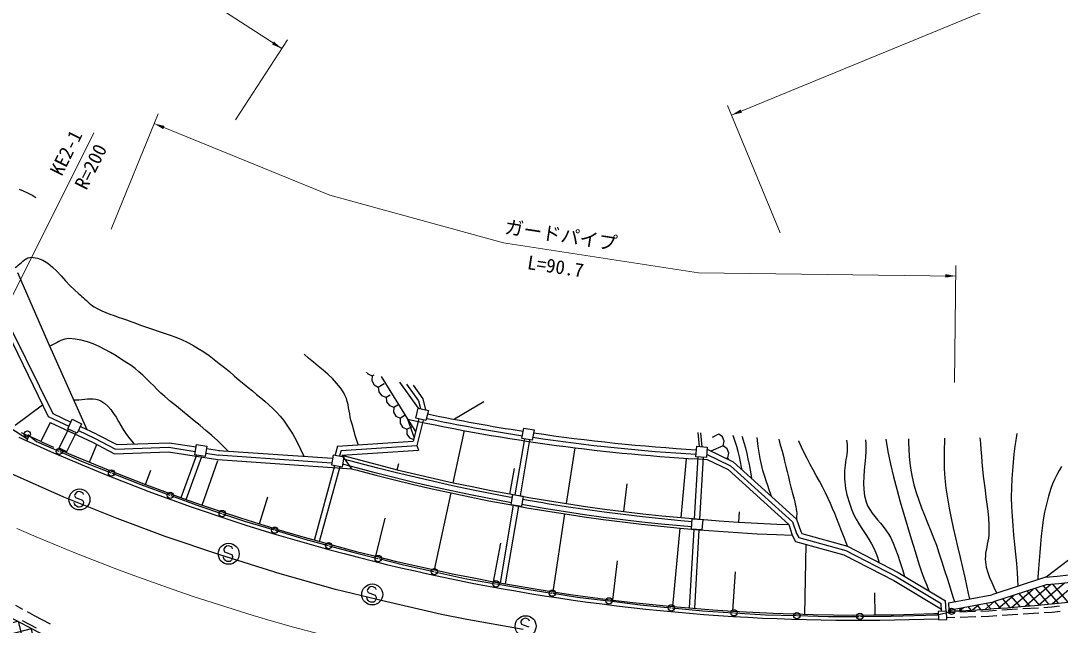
# Model space of a CAD drawing. Units: millimetres, scale not verified. Extents: x 40000 to 680000, y 20000 to 380000.
# Drawn here: x 341982 to 440996, y 256487 to 314070 of the extents above; entities that cross this region are included whole.
import ezdxf
from ezdxf.enums import TextEntityAlignment as Align

# ---------------------------------------------------------------- set-up
doc = ezdxf.new("R2010")
doc.units = ezdxf.units.MM
doc.header["$LTSCALE"] = 1000
doc.linetypes.add('CHAIN', pattern=[18.5, 12, -1.5, 3.5, -1.5])
for name, color, linetype, lineweight in [('M-BGD', 7, 'Continuous', 25), ('M-BMK', 2, 'CHAIN', 13), ('M-STR-HTXT', 7, 'Continuous', 13), ('M-STR-STRC', 7, 'Continuous', 25)]:
    doc.layers.add(name, color=color, linetype=linetype, lineweight=lineweight)
doc.styles.add('ＭＳ ゴシック', font='')
doc.styles.get('ＭＳ ゴシック').set_extended_font_data('MS Gothic')

# ---------------------------------------------------------------- blocks, each defined once
blk = doc.blocks.new('filled_arrow')
at = {"color": 0, "linetype": 'Continuous', "lineweight": -2}
blk.add_solid([(7.5, 1.25), (0, 0), (7.5, -1.25)], dxfattribs=at)

msp = doc.modelspace()

# ---------------------------------------------------------------- hatches: boundary and pattern name
at = {"layer": 'M-BGD'}
h = msp.add_hatch(dxfattribs=at)
h.set_pattern_fill('USER', color=256, style=0, pattern_type=2)
h.set_pattern_definition([(14.642, (335896, 259486), (-252.777, 967.525), []), (104.642, (335896, 259486), (-967.525, -252.777), [])])
h.paths.add_polyline_path([(326301, 265150), (333839, 260735), (338704, 256465), (343751, 253710), (352589, 249365), (355932, 248446), (355719, 249535), (354894, 250263), (353591, 250893), (344804, 255223), (339197, 258187), (336773, 259649), (331839, 262548), (326644, 265707)])

# ---------------------------------------------------------------- linework, layer by layer
for p, q in [((343402, 297217), (343392, 297223)), ((309333, 295865), (342652, 274209)), ((339548, 286673), (344602, 276362)), ((339827, 287126), (345023, 276651)), ((374875, 280581), (374884, 280571)), ((375466, 280253), (375655, 280355)), ((376033, 279177), (376599, 279514)), ((378061, 279656), (379832, 277159)), ((378738, 279460), (379874, 277858)), ((379361, 279342), (380281, 278045)), ((376785, 278221), (377181, 278445)), ((341449, 275552), (344051, 277492)), ((377521, 277252), (377889, 277489)), ((379874, 277858), (380055, 277125)), ((380281, 278045), (380537, 277012)), ((383285, 276157), (386092, 277814)), ((344602, 276362), (346565, 275445)), ((345023, 276651), (346751, 275844)), ((378125, 276197), (378529, 276491)), ((379606, 276204), (379836, 277178)), ((379836, 277178), (380809, 276948)), ((380809, 276948), (380580, 275974)), ((344772, 275797), (343886, 273989)), ((344772, 275797), (348803, 273914)), ((346452, 275200), (346873, 276107)), ((346873, 276107), (347780, 275686)), ((347780, 275686), (347359, 274779)), ((347657, 275421), (349176, 274711)), ((378754, 275156), (379221, 275395)), ((378819, 276128), (379451, 274343)), ((379885, 276139), (379373, 274020)), ((380580, 275974), (379606, 276204)), ((380313, 276036), (379724, 273602)), ((389722, 274289), (389889, 275275)), ((389889, 275275), (390875, 275108)), ((341796, 274401), (342550, 274050)), ((342007, 274854), (342760, 274504)), ((342550, 274050), (342760, 274504)), ((343899, 273983), (342991, 274402)), ((345650, 273367), (346541, 275159)), ((346377, 273031), (347266, 274822)), ((347359, 274779), (346452, 275200)), ((347471, 275022), (348989, 274312)), ((349006, 274304), (351018, 273257)), ((349209, 274694), (351118, 273701)), ((383183, 270067), (384249, 275043)), ((390707, 274122), (389722, 274289)), ((390875, 275108), (390707, 274122)), ((406467, 274848), (406602, 273518)), ((406905, 273494), (406770, 274823)), ((408433, 274686), (407835, 274376)), ((343899, 273983), (345101, 273464)), ((345650, 273367), (346377, 273031)), ((348527, 272010), (349226, 273694)), ((348803, 273914), (350918, 272813)), ((351018, 273257), (356079, 273434)), ((351118, 273701), (356109, 273876)), ((356075, 273434), (358603, 273044)), ((356101, 273875), (358677, 273478)), ((358548, 272718), (358715, 273704)), ((358715, 273704), (359701, 273536)), ((359701, 273536), (359534, 272550)), ((359665, 273326), (360899, 273135)), ((372143, 273534), (371924, 272732)), ((372143, 273534), (379373, 274020)), ((372485, 273116), (379724, 273602)), ((379713, 273602), (379866, 273171)), ((389091, 268902), (389993, 274243)), ((389584, 268819), (390486, 274159)), ((393979, 268079), (394787, 273374)), ((406294, 272538), (406371, 273535)), ((406371, 273535), (407368, 273458)), ((407368, 273458), (407291, 272461)), ((408903, 273567), (407714, 273080)), ((345560, 273266), (346762, 272747)), ((346762, 272747), (348528, 272006)), ((350918, 272813), (356049, 272993)), ((356049, 272993), (360765, 272265)), ((357268, 268639), (358748, 272726)), ((357739, 268471), (359220, 272561)), ((359534, 272550), (358548, 272718)), ((359592, 272892), (360832, 272700)), ((360795, 272704), (371570, 271966)), ((360825, 273143), (371672, 272400)), ((371603, 271724), (371771, 272710)), ((371771, 272710), (372757, 272542)), ((372485, 273116), (372352, 272631)), ((372555, 272680), (379866, 273171)), ((372555, 272680), (373500, 271393)), ((372757, 272542), (372589, 271556)), ((404877, 266734), (405391, 272352)), ((406171, 266616), (406510, 272524)), ((407291, 272461), (406294, 272538)), ((406670, 266577), (407009, 272485)), ((407316, 272783), (409598, 271684)), ((407352, 273254), (409847, 272053)), ((409344, 272433), (409162, 272383)), ((409443, 272247), (409344, 272433)), ((348528, 272006), (350301, 271283)), ((359269, 267934), (360743, 272188)), ((360765, 272265), (373500, 271393)), ((369956, 264594), (371904, 271709)), ((370437, 264459), (372391, 271594)), ((372589, 271556), (371603, 271724)), ((377832, 271299), (377986, 271903)), ((388571, 268985), (389018, 271432)), ((407364, 272272), (409350, 271315)), ((409350, 271315), (415130, 266078)), ((409598, 271684), (415509, 266328)), ((409847, 272053), (415889, 266578)), ((346080, 268694), (341084, 270906)), ((350301, 271283), (352081, 270577)), ((352081, 270577), (353868, 269890)), ((353866, 269894), (354375, 271243)), ((353868, 269890), (355663, 269220)), ((399418, 267318), (399747, 269957)), ((351154, 266666), (346080, 268694)), ((355663, 269220), (357463, 268568)), ((357463, 268568), (359270, 267934)), ((364726, 266139), (365531, 268706)), ((381394, 261754), (382968, 269087)), ((388693, 267956), (388860, 268942)), ((388860, 268942), (389846, 268774)), ((389846, 268774), (389679, 267788)), ((359270, 267934), (361084, 267318)), ((387677, 260526), (388925, 267916)), ((388170, 260443), (389418, 267833)), ((389679, 267788), (388693, 267956)), ((355741, 264933), (351154, 266666)), ((361084, 267318), (362903, 266721)), ((362903, 266721), (364728, 266142)), ((375799, 263050), (376691, 266690)), ((392687, 259673), (393819, 267089)), ((405869, 265637), (405947, 266634)), ((405947, 266634), (406944, 266556)), ((406944, 266556), (406866, 265559)), ((410419, 267278), (410336, 266312)), ((415889, 266578), (416290, 265409)), ((364728, 266142), (366559, 265581)), ((366559, 265581), (368396, 265038)), ((404095, 258267), (404778, 265738)), ((405684, 258132), (406114, 265618)), ((406866, 265559), (405869, 265637)), ((406183, 258090), (406613, 265579)), ((415130, 266078), (415478, 265064)), ((415509, 266328), (415884, 265237)), ((416290, 265409), (416388, 265218)), ((360936, 263205), (355741, 264933)), ((368396, 265038), (370237, 264514)), ((370237, 264514), (372084, 264008)), ((415478, 265064), (415780, 264474)), ((415780, 264474), (420397, 263186)), ((415884, 265237), (416084, 264846)), ((416084, 264846), (420559, 263598)), ((416388, 265218), (420720, 264010)), ((372084, 264008), (373936, 263520)), ((373936, 263520), (375793, 263052)), ((387025, 260631), (387701, 264318)), ((416760, 264200), (416645, 257518)), ((420559, 263598), (425357, 261133)), ((420720, 264010), (425571, 261518)), ((443403, 263915), (439673, 261059)), ((366688, 261388), (360936, 263205)), ((375793, 263052), (377654, 262601)), ((377654, 262601), (379520, 262170)), ((398381, 258881), (398836, 262610)), ((420397, 263186), (425144, 260748)), ((379520, 262170), (381390, 261757)), ((381390, 261757), (383264, 261363)), ((409824, 257823), (410052, 261566)), ((425571, 261518), (430084, 258814)), ((371955, 259905), (366688, 261388)), ((383264, 261363), (385142, 260987)), ((385142, 260987), (387023, 260630)), ((387023, 260630), (388908, 260293)), ((425144, 260748), (429681, 258029)), ((425357, 261133), (429654, 258558)), ((439597, 261052), (434468, 259389)), ((438937, 258403), (441419, 260534)), ((440226, 258521), (442740, 260680)), ((441745, 258680), (440256, 260415)), ((376715, 258735), (371955, 259905)), ((388908, 260293), (390797, 259974)), ((390797, 259974), (392688, 259674)), ((392688, 259674), (394582, 259393)), ((423319, 259558), (423345, 257463)), ((439740, 260362), (434640, 258709)), ((436391, 258195), (438417, 259934)), ((438095, 258326), (437086, 259502)), ((437656, 258292), (440112, 260400)), ((439012, 258410), (437859, 259753)), ((439928, 258494), (438632, 260003)), ((440839, 258584), (439405, 260254)), ((382047, 257501), (376715, 258735)), ((394582, 259393), (396479, 259130)), ((396479, 259130), (398379, 258887)), ((398379, 258887), (400280, 258663)), ((400280, 258663), (402184, 258458)), ((402184, 258458), (404090, 258272)), ((429686, 257805), (429654, 258558)), ((430126, 257836), (430084, 258816)), ((430339, 258628), (434468, 259389)), ((430339, 258628), (430371, 257922)), ((430371, 257922), (434640, 258709)), ((432639, 257939), (433234, 258450)), ((433877, 258014), (434717, 258734)), ((434381, 258047), (433925, 258578)), ((435313, 258112), (434766, 258750)), ((435127, 258098), (436567, 259334)), ((436241, 258183), (435539, 259001)), ((437168, 258254), (436312, 259251)), ((339197, 258187), (344804, 255223)), ((342179, 257994), (341519, 258353)), ((343277, 257395), (342618, 257755)), ((384459, 257032), (382047, 257501)), ((404090, 258272), (405998, 258105)), ((405998, 258105), (407907, 257957)), ((407907, 257957), (409818, 257828)), ((409818, 257828), (411730, 257718)), ((411730, 257718), (413643, 257628)), ((413643, 257628), (415556, 257556)), ((415556, 257556), (417471, 257504)), ((417471, 257504), (419385, 257471)), ((419385, 257471), (421300, 257457)), ((421300, 257457), (423215, 257462)), ((423215, 257462), (425130, 257486)), ((425130, 257486), (427045, 257529)), ((427045, 257529), (428958, 257592)), ((428958, 257592), (428967, 257595)), ((428967, 257595), (429372, 257613)), ((430152, 257838), (429359, 257781)), ((429359, 257781), (429417, 256984)), ((430210, 257041), (430152, 257838)), ((430161, 257714), (430924, 257742)), ((430611, 257833), (430512, 257948)), ((431557, 257883), (431366, 258105)), ((431413, 257875), (431768, 258179)), ((431423, 257760), (432922, 257814)), ((432503, 257932), (432219, 258263)), ((433445, 257985), (433072, 258420)), ((433422, 257832), (434185, 257860)), ((434185, 257860), (434939, 257907)), ((435123, 258094), (435124, 258095)), ((435438, 257939), (436935, 258033)), ((435472, 257440), (436969, 257534)), ((437434, 258064), (438931, 258158)), ((437468, 257565), (438965, 257659)), ((439430, 258190), (440184, 258237)), ((439464, 257691), (440228, 257739)), ((440184, 258237), (440932, 258323)), ((440228, 257739), (440986, 257826)), ((342813, 256544), (342145, 256908)), ((343483, 256197), (342813, 256544)), ((344826, 256595), (343277, 257395)), ((389841, 256071), (384459, 257032)), ((429417, 256984), (430210, 257041)), ((430197, 257215), (430954, 257243)), ((431454, 257261), (432953, 257315)), ((433452, 257333), (434209, 257361)), ((434209, 257361), (434973, 257409))]:
    msp.add_line(p, q, dxfattribs=at)
for points in [[(343402, 297217), (343024, 297443), (342640, 297652), (342247, 297842), (341845, 298006)], [(341436, 290558), (341591, 290666), (341743, 290790), (341891, 290921), (342040, 291055), (342189, 291185), (342341, 291304), (342436, 291365)], [(342436, 291365), (342498, 291405), (342661, 291483), (342832, 291531), (343012, 291542), (343560, 291453), (344068, 291255), (344544, 290969), (344994, 290613), (345424, 290204), (345842, 289763), (346254, 289307), (346667, 288856), (347087, 288429), (347522, 288043), (347667, 287921), (347809, 287795), (347948, 287666), (348087, 287536), (348226, 287407), (348367, 287280), (348510, 287157), (348658, 287039), (348810, 286928), (348969, 286826), (349332, 286624), (349705, 286441), (350086, 286275), (350473, 286122), (350866, 285979), (351261, 285842), (351658, 285707), (352055, 285572), (352449, 285433), (352839, 285287), (353393, 285080), (353953, 284884), (354515, 284696), (355079, 284510), (355641, 284322), (356200, 284126), (356753, 283919), (357299, 283694), (357834, 283448), (358358, 283176), (358889, 282864), (359406, 282531), (359911, 282180), (360407, 281812), (360893, 281432), (361374, 281043), (361849, 280646), (362321, 280247), (362792, 279846), (363264, 279449), (363656, 279125), (364052, 278802), (364448, 278480), (364842, 278154), (365230, 277823), (365611, 277485), (365982, 277137), (366338, 276776), (366679, 276401), (367000, 276009), (367466, 275357), (367887, 274677), (368272, 273975), (368632, 273255), (368947, 272586)], [(341660, 290104), (344544, 283460), (348265, 275136)], [(361751, 273077), (361242, 273588), (360713, 274086), (360172, 274571), (359622, 275045), (359065, 275511), (358502, 275971), (357938, 276429), (357372, 276887), (356809, 277346), (356250, 277811), (355697, 278282), (355338, 278606), (354987, 278939), (354640, 279279), (354296, 279622), (353950, 279962), (353600, 280297), (353242, 280621), (352873, 280931), (352491, 281223), (352092, 281493), (351581, 281815), (351061, 282138), (350532, 282454), (349994, 282756), (349446, 283034), (348890, 283282), (348324, 283489), (347749, 283650), (347165, 283754), (346572, 283794), (346374, 283782), (346180, 283744), (345991, 283684), (345805, 283608), (345621, 283520), (345438, 283425), (345256, 283326), (345074, 283229), (344890, 283138), (344705, 283058)], [(374129, 273668), (374118, 273692), (374013, 273975), (373921, 274264), (373837, 274557), (373759, 274853), (373681, 275149), (373602, 275443), (373516, 275733), (373436, 276021), (373372, 276315), (373316, 276612), (373266, 276910), (373214, 277208), (373156, 277503), (373087, 277794), (373001, 278077), (372893, 278351), (372757, 278614), (372433, 279104), (372065, 279559), (371662, 279986), (371232, 280392), (370782, 280782), (370320, 281163), (369855, 281542), (369393, 281924), (368969, 282295)], [(374985, 280549), (375053, 280442), (375466, 280253)], [(375466, 280253), (375426, 279801), (375638, 279399), (376033, 279177)], [(376297, 280168), (378948, 275927), (379594, 274936)], [(376033, 279177), (376075, 278725), (376356, 278369), (376785, 278221)], [(346993, 277953), (347258, 277953), (347526, 277968), (347798, 277992), (348069, 278018), (348340, 278040), (348608, 278051), (348871, 278044), (349127, 278013), (349375, 277950), (349614, 277850), (349973, 277622), (350289, 277343), (350570, 277022), (350824, 276668), (351058, 276293), (351282, 275904), (351504, 275511), (351732, 275124), (351975, 274752), (352239, 274405), (352701, 273867), (352796, 273760)], [(376785, 278221), (376820, 277768), (377094, 277407), (377521, 277252)], [(377521, 277252), (377497, 276799), (377722, 276406), (378125, 276197)], [(378125, 276197), (378112, 275744), (378347, 275355), (378754, 275156)], [(378754, 275156), (378767, 274703), (379023, 274328), (379408, 274166)], [(408903, 273567), (408993, 274011), (408827, 274434), (408482, 274681)], [(410687, 271291), (410640, 271543), (410541, 272039), (410435, 272534), (410318, 273025), (410188, 273512), (410041, 273994), (409877, 274471), (409835, 274570)], [(410666, 274501), (410695, 274426), (410861, 273909), (411006, 273387), (411135, 272861), (411250, 272330), (411355, 271797), (411455, 271263), (411553, 270727), (411602, 270462)], [(413499, 268744), (413426, 268955), (413280, 269382), (413134, 269809), (412988, 270236), (412843, 270663), (412671, 271221), (412529, 271787), (412412, 272359), (412314, 272936), (412230, 273517), (412155, 274100), (412121, 274381)], [(429986, 274295), (429975, 274074), (429944, 273180), (429936, 272287), (429957, 271394), (430013, 270503), (430115, 269544), (430252, 268590), (430418, 267640), (430607, 266693), (430813, 265749), (431030, 264806), (431253, 263865), (431476, 262923), (431692, 261981), (431897, 261037), (432060, 260279), (432234, 259523), (432359, 259000)], [(433355, 274354), (433391, 273839), (433437, 273227), (433483, 272616), (433526, 272005), (433581, 271338), (433655, 270672), (433740, 270007), (433833, 269343), (433926, 268679), (434014, 268015), (434092, 267350), (434153, 266684), (434192, 266017), (434203, 265349), (434189, 265064), (434155, 264779), (434108, 264495), (434052, 264211), (433994, 263928), (433940, 263645), (433894, 263362), (433864, 263078), (433855, 262795), (433872, 262511), (433958, 262010), (434095, 261521), (434269, 261042), (434470, 260568), (434686, 260098), (434906, 259628), (434945, 259542)], [(436876, 274746), (436790, 274316), (436676, 273549), (436590, 272775), (436521, 272000), (436460, 271229), (436399, 270469), (436345, 269570), (436332, 268671), (436355, 267770), (436405, 266870), (436475, 265968), (436559, 265067), (436650, 264166), (436739, 263265), (436820, 262364), (436886, 261464), (436927, 260859), (436968, 260254), (436972, 260193)], [(409344, 272433), (409435, 272877), (409271, 273300), (408903, 273567)], [(414183, 274210), (414229, 274056), (414366, 273570), (414497, 273081), (414623, 272591), (414745, 272100), (414865, 271608), (414983, 271116), (415100, 270624), (415218, 270132), (415338, 269640), (415397, 269409), (415459, 269178), (415523, 268947), (415587, 268716), (415649, 268485), (415709, 268253), (415764, 268020), (415813, 267787), (415855, 267552), (415888, 267316), (415897, 267181), (415897, 267045), (415889, 266909), (415877, 266773), (415864, 266636), (415861, 266603)], [(420758, 263991), (420678, 264187), (420485, 264675), (420293, 265164), (420101, 265652), (419908, 266141), (419714, 266628), (419516, 267115), (419314, 267599), (419106, 268081), (418891, 268560), (418626, 269113), (418346, 269659), (418055, 270199), (417758, 270737), (417459, 271274), (417164, 271813), (416876, 272355), (416601, 272902), (416342, 273457), (416105, 274022), (416095, 274052)], [(420628, 274131), (420692, 273698), (420686, 273055), (420658, 272794), (420624, 272533), (420586, 272271), (420548, 272010), (420511, 271749), (420479, 271488), (420453, 271226), (420437, 270965), (420432, 270703), (420443, 270442), (420470, 270134), (420508, 269828), (420556, 269523), (420615, 269219), (420684, 268917), (420761, 268617), (420847, 268319), (420941, 268024), (421042, 267732), (421151, 267443), (421336, 267018), (421550, 266605), (421784, 266203), (422033, 265807), (422288, 265415), (422544, 265023), (422793, 264627), (423028, 264225), (423243, 263813), (423430, 263388), (423587, 262958), (423723, 262522), (423741, 262458)], [(422437, 274163), (422471, 273725), (422471, 273112), (422438, 272494), (422386, 271875), (422330, 271256), (422285, 270640), (422265, 270028), (422285, 269422), (422360, 268825), (422505, 268238), (422654, 267860), (422847, 267504), (423073, 267165), (423324, 266838), (423591, 266519), (423863, 266202), (424132, 265883), (424388, 265556), (424622, 265217), (424824, 264860), (425085, 264302), (425320, 263732), (425532, 263154), (425727, 262568), (425910, 261976), (426085, 261382), (426144, 261175)], [(424376, 274197), (424587, 273043), (424840, 271837), (425121, 270638), (425425, 269443), (425749, 268253), (426089, 267067), (426441, 265884), (426801, 264703), (427165, 263524), (427529, 262346), (427757, 261656), (428009, 260972), (428277, 260293), (428491, 259769)], [(426531, 274234), (426539, 273914), (426569, 273247), (426616, 272582), (426684, 271919), (426774, 271259), (426890, 270604), (427063, 269857), (427274, 269122), (427517, 268396), (427783, 267676), (428066, 266961), (428357, 266248), (428648, 265534), (428932, 264818), (429201, 264098), (429447, 263371), (429714, 262539), (429984, 261706), (430253, 260873), (430518, 260039), (430775, 259202), (430912, 258733)], [(372562, 272672), (376059, 271751), (377833, 271303), (379612, 270873), (381394, 270461), (383181, 270066), (384972, 269689), (386767, 269330), (388565, 268990), (390366, 268667), (392170, 268362), (393978, 268075), (395788, 267807), (397601, 267556), (399416, 267324), (401233, 267110), (403053, 266913), (404874, 266736), (406697, 266576), (408522, 266435), (410347, 266312), (412174, 266207), (414002, 266120), (415130, 266078)], [(388809, 268641), (388510, 268695), (386709, 269036), (384912, 269395), (383118, 269773), (381328, 270168), (379542, 270581), (377761, 271012), (375984, 271461), (372719, 272320)], [(388726, 268148), (388420, 268203), (386614, 268545), (384811, 268906), (383013, 269284), (381218, 269680), (379427, 270094), (377641, 270527), (375859, 270977), (374081, 271444), (372637, 271840)], [(373497, 271397), (374029, 271251), (375809, 270783), (377593, 270332), (379381, 269900), (381174, 269485), (382971, 269088), (384771, 268710), (386575, 268349), (388383, 268006), (390194, 267682), (392009, 267375), (393826, 267087), (395646, 266817), (397469, 266565), (399294, 266331), (401121, 266116), (402951, 265919), (404782, 265740), (406615, 265579), (408449, 265437), (410285, 265313), (412122, 265208), (413960, 265121), (415478, 265064)], [(441123, 271623), (440888, 271214), (440667, 270798), (440463, 270375), (440276, 269944), (440110, 269505), (439873, 268771), (439676, 268026), (439513, 267272), (439380, 266511), (439270, 265743), (439181, 264971), (439106, 264197), (439042, 263422), (438982, 262648), (438923, 261876), (438867, 261050), (438855, 260797)], [(391726, 268133), (390314, 268371), (389794, 268465)], [(391642, 267640), (390229, 267879), (389710, 267972)], [(405885, 265844), (404800, 265939), (402971, 266118), (401144, 266315), (399318, 266530), (397495, 266763), (395674, 267015), (393856, 267285), (392041, 267573), (391642, 267640)], [(405924, 266343), (404846, 266437), (403022, 266615), (401200, 266811), (399379, 267026), (397561, 267259), (395745, 267510), (393932, 267779), (392122, 268066), (391726, 268133)]]:
    msp.add_lwpolyline(points, dxfattribs=at)
for centre, radius, start, end in [((416846, 450043), 177144, 258.23892, 261.23014), ((416846, 450043), 178024, 257.66641, 266.94709), ((416846, 450043), 177584, 258.23515, 261.22799), ((416846, 450043), 177584, 261.55068, 266.6015), ((416846, 450043), 177144, 261.55363, 266.60408), ((421748, 448967), 192011, 245.64009, 272.28642), ((421747, 448956), 188750, 275.42655, 286.26982), ((421747, 448956), 189450, 275.44982, 286.26982), ((421747, 448956), 191330, 273.87703, 286.26982), ((421747, 448956), 191330, 272.58715, 273.87674)]:
    msp.add_arc(centre, radius, start, end, dxfattribs=at)
at = {"layer": 'M-BMK'}
msp.add_lwpolyline([(341612, 265700), (343448, 264907), (345292, 264133), (347144, 263377), (349003, 262640), (350870, 261922), (352743, 261222), (354624, 260541), (356511, 259879), (358405, 259236), (360305, 258611), (362211, 258006), (364123, 257420), (366041, 256853), (367964, 256305), (369893, 255777), (371827, 255267), (373766, 254777), (375710, 254307), (377659, 253856), (379612, 253425), (380589, 253216)], dxfattribs=at)
at = {"layer": 'M-STR-HTXT'}
for p, q in [((409693, 305090), (525485, 352732)), ((333518, 333075), (366837, 311419)), ((362420, 304623), (367382, 312257)), ((414306, 293878), (409312, 306015)), ((350583, 294222), (355068, 305201)), ((354690, 304275), (371417, 297442)), ((332272, 270077), (348951, 303403)), ((371417, 297442), (387980, 292902)), ((387980, 292902), (406534, 290062)), ((430923, 279614), (431062, 290756)), ((406534, 290062), (431049, 289756))]:
    msp.add_line(p, q, dxfattribs=at)
at = {"layer": 'M-STR-STRC'}
for p, q in [((342648, 274669), (343487, 273989)), ((343487, 273989), (345611, 273063)), ((345703, 273023), (347827, 272098)), ((347827, 272098), (350578, 271015)), ((350671, 270978), (353423, 269895)), ((353423, 269895), (356177, 268882)), ((347116, 268953), (347100, 268839)), ((347100, 268839), (347186, 268657)), ((347245, 269091), (347116, 268953)), ((347186, 268657), (347337, 268584)), ((347376, 269184), (347245, 269091)), ((347337, 268584), (347870, 268396)), ((347542, 269218), (347376, 269184)), ((347657, 269202), (347542, 269218)), ((347802, 269130), (347657, 269202)), ((347912, 269055), (347802, 269130)), ((347870, 268396), (347950, 268223)), ((347946, 268944), (347912, 269055)), ((356271, 268848), (359026, 267835)), ((347104, 268064), (347065, 268174)), ((347188, 267887), (347104, 268064)), ((347291, 267813), (347188, 267887)), ((347438, 267738), (347291, 267813)), ((347558, 267722), (347438, 267738)), ((347725, 267750), (347558, 267722)), ((347850, 267847), (347725, 267750)), ((347921, 267996), (347850, 267847)), ((347950, 268223), (347921, 267996)), ((359026, 267835), (361117, 267141)), ((361212, 267109), (363304, 266414)), ((363304, 266414), (366117, 265558)), ((366212, 265529), (369025, 264672)), ((369025, 264672), (371270, 264070)), ((361328, 263775), (361312, 263661)), ((361312, 263661), (361398, 263479)), ((361456, 263913), (361328, 263775)), ((361398, 263479), (361549, 263405)), ((361587, 264006), (361456, 263913)), ((361549, 263405), (362081, 263218)), ((361753, 264040), (361587, 264006)), ((361869, 264024), (361753, 264040)), ((362013, 263951), (361869, 264024)), ((362123, 263877), (362013, 263951)), ((362158, 263766), (362123, 263877)), ((371366, 264044), (373611, 263443)), ((373611, 263443), (375979, 262853)), ((361315, 262886), (361276, 262996)), ((361400, 262709), (361315, 262886)), ((361503, 262635), (361400, 262709)), ((361649, 262560), (361503, 262635)), ((361769, 262543), (361649, 262560)), ((361937, 262572), (361769, 262543)), ((362062, 262669), (361937, 262572)), ((362132, 262818), (362062, 262669)), ((362081, 263218), (362162, 263045)), ((362162, 263045), (362132, 262818)), ((376076, 262829), (378445, 262240)), ((378445, 262240), (381318, 261603)), ((381416, 261581), (384289, 260944)), ((384289, 260944), (387196, 260435)), ((387294, 260417), (390201, 259908)), ((375001, 259901), (374985, 259787)), ((374985, 259787), (375071, 259605)), ((375130, 260039), (375001, 259901)), ((375071, 259605), (375222, 259531)), ((375261, 260132), (375130, 260039)), ((375222, 259531), (375755, 259344)), ((375427, 260166), (375261, 260132)), ((375542, 260150), (375427, 260166)), ((375687, 260078), (375542, 260150)), ((375797, 260003), (375687, 260078)), ((375831, 259892), (375797, 260003)), ((390201, 259908), (392566, 259548)), ((392665, 259533), (395029, 259174)), ((374989, 259012), (374949, 259122)), ((375073, 258835), (374989, 259012)), ((375176, 258761), (375073, 258835)), ((375322, 258686), (375176, 258761)), ((375443, 258670), (375322, 258686)), ((375610, 258698), (375443, 258670)), ((375735, 258795), (375610, 258698)), ((375806, 258944), (375735, 258795)), ((375755, 259344), (375835, 259171)), ((375835, 259171), (375806, 258944)), ((395029, 259174), (397957, 258811)), ((398057, 258799), (400984, 258436)), ((400984, 258436), (403906, 258146)), ((404005, 258136), (406926, 257846)), ((406926, 257846), (409868, 257669)), ((409968, 257663), (412909, 257487)), ((412909, 257487), (415862, 257407)), ((424901, 257341), (429310, 257466)), ((429310, 257466), (430602, 257800)), ((389617, 256878), (389602, 256765)), ((389602, 256765), (389687, 256583)), ((389746, 257017), (389617, 256878)), ((389687, 256583), (389838, 256509)), ((389877, 257110), (389746, 257017)), ((389838, 256509), (390371, 256322)), ((390043, 257144), (389877, 257110)), ((390159, 257128), (390043, 257144)), ((390303, 257055), (390159, 257128)), ((390413, 256981), (390303, 257055)), ((390447, 256870), (390413, 256981)), ((415962, 257404), (418914, 257324)), ((418914, 257324), (421858, 257332)), ((421958, 257332), (424901, 257341))]:
    msp.add_line(p, q, dxfattribs=at)
for centre, radius in [((342610, 274700), 300), ((345657, 273043), 300), ((350625, 270997), 300), ((347574, 268467), 1000), ((356224, 268865), 300), ((361165, 267125), 300), ((366165, 265543), 300), ((361786, 263289), 1000), ((371318, 264057), 300), ((376028, 262841), 300), ((381367, 261592), 300), ((375459, 259415), 1000), ((387245, 260426), 300), ((392615, 259541), 300), ((398007, 258805), 300), ((403955, 258141), 300), ((409918, 257666), 300), ((415912, 257405), 300), ((421908, 257332), 300), ((430650, 257812), 300), ((390075, 256393), 1000)]:
    msp.add_circle(centre, radius, dxfattribs=at)

# ---------------------------------------------------------------- block references
at = {"layer": 'M-STR-HTXT', "xscale": 133, "yscale": 133}
for p, rotation in [((366837, 311419), 147), ((409693, 305090), 22.4), ((354690, 304275), 337.8), ((431049, 289756), 179.3)]:
    msp.add_blockref('filled_arrow', p, dxfattribs=dict(at, rotation=rotation))

# ---------------------------------------------------------------- texts
at = {"layer": 'M-STR-HTXT', "style": 'ＭＳ ゴシック'}
for s, p in [('KE2-1', (346237, 299020)), ('R=200', (348586, 297697))]:
    msp.add_text(s, height=1320, rotation=63.413, dxfattribs=at).set_placement(p, align=Align.BOTTOM_LEFT)
msp.add_text('ガードパイプ', height=1320, rotation=351.299, dxfattribs=at).set_placement((388097, 294476), align=Align.MIDDLE_LEFT)
msp.add_text('L=90.7', height=1320, rotation=351.299, dxfattribs=at).set_placement((392768, 289625), align=Align.BOTTOM_CENTER)

doc.saveas('drawing.dxf')
